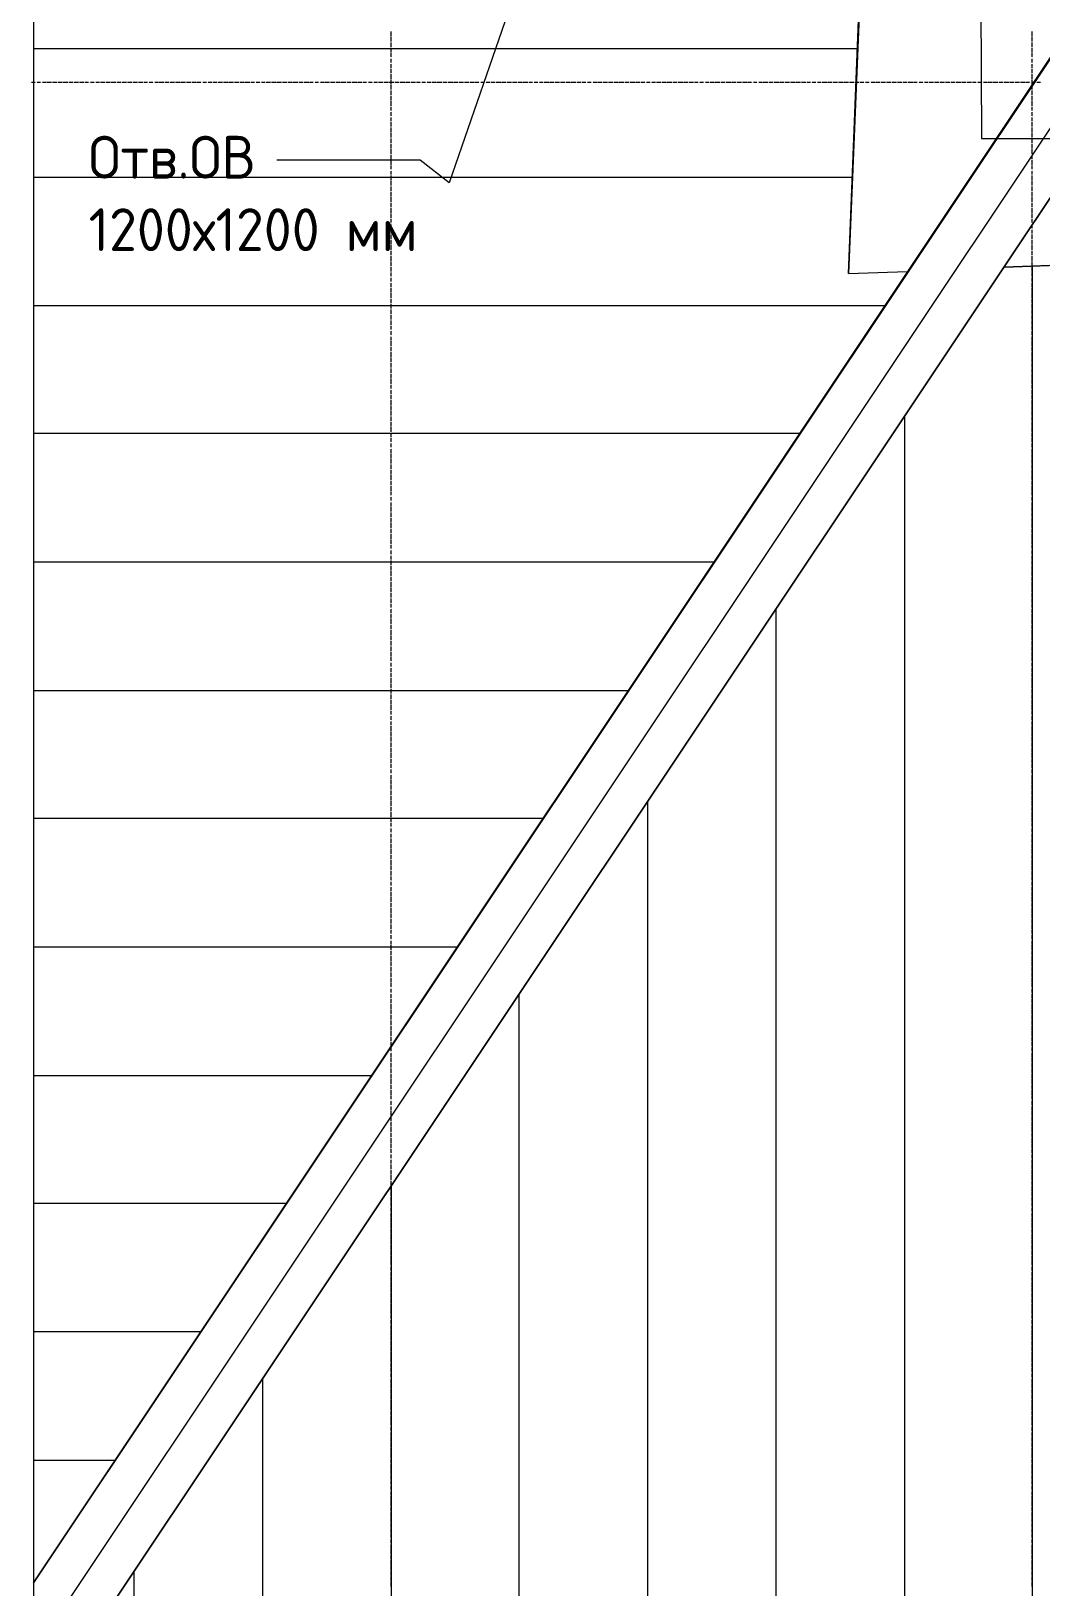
# Model space of a CAD drawing. Header units: millimetres. Extents: x -42533 to 645315, y 3457 to 82611.
# Drawn here: x 542000 to 546722, y 25284 to 32560 of the extents above; entities that cross this region are included whole.
import ezdxf

# ---------------------------------------------------------------- set-up
doc = ezdxf.new("R2010")
doc.units = ezdxf.units.MM
for name, color, linetype, true_color in [('PDF _!ЭОМ.Молниезащита', 7, 'Continuous', 0x954a95), ('PDF _Аннотация', 7, 'Continuous', 0xbababa), ('PDF _Антураж', 7, 'Continuous', 0xbababa), ('PDF _Крыша штриховка', 7, 'Continuous', 0xbababa), ('PDF _Обобщенные модели', 7, 'Continuous', 0xbababa), ('PDF _Ограждение', 7, 'Continuous', 0xbababa), ('PDF _Оси', 7, 'Continuous', 0xbababa)]:
    doc.layers.add(name, color=color, linetype=linetype, true_color=true_color)
doc.layers.add('PDF _Линии', color=7, linetype='Continuous')
doc.layers.add('PDF _Текст', color=7, linetype='Continuous')
doc.styles.add('PDF GOST Common', font='GOST_Common.ttf')

msp = doc.modelspace()

# ---------------------------------------------------------------- linework, layer by layer
at = {"layer": 'PDF _!ЭОМ.Молниезащита', "color": 116, "lineweight": 30, "true_color": 0x136734}
msp.add_circle((543274.8, 33878.4), 12301.6, dxfattribs=at)
at = {"layer": 'PDF _!ЭОМ.Молниезащита', "lineweight": 13}
msp.add_arc((541973.2, 33883.9), 18066.6, 258.64082, 32.4196, dxfattribs=at)
at = {"layer": 'PDF _Аннотация', "color": 8, "lineweight": 9}
msp.add_lwpolyline([(544259.6, 32731.4), (543954.7, 31850.5), (543819.2, 31956.4), (543150, 31956.4)], dxfattribs=at)
at = {"layer": 'PDF _Антураж', "color": 8, "lineweight": 18}
for points in [[(545924.1, 33875), (545822.5, 31426.9), (546097.8, 31435.4)], [(545822.5, 31426.9), (545919.9, 33875)], [(553314.8, 31702.2), (546551, 31456.6), (553314.8, 31706.5), (553314.8, 31558.2)], [(545822.5, 31426.9), (545822.5, 31426.9)]]:
    msp.add_lwpolyline(points, dxfattribs=at)
at = {"layer": 'PDF _Крыша штриховка', "color": 8, "lineweight": 9}
for points in [[(545864.8, 32477.3), (542010.7, 32477.3)], [(545839.4, 31875.9), (542010.7, 31875.9)], [(546682.3, 31460.8), (546682.3, 24963.8)], [(545991.9, 31274.5), (542010.7, 31274.5)], [(546085.1, 30757.8), (546085.1, 24963.8)], [(545593.8, 30677.3), (542010.7, 30677.3)], [(545191.4, 30075.9), (542010.7, 30075.9)], [(545483.7, 29855.6), (545483.7, 24963.8)], [(544793.3, 29474.5), (542010.7, 29474.5)], [(544882.2, 28957.7), (544882.2, 24963.8)], [(544390.9, 28877.3), (542010.7, 28877.3)], [(543992.8, 28275.8), (542010.7, 28275.8)], [(544280.8, 28055.6), (544280.8, 24963.8)], [(543590.5, 27674.4), (542010.7, 27674.4)], [(543683.6, 27157.7), (543683.6, 24963.8)], [(543192.3, 27077.2), (542010.7, 27077.2)], [(542790, 26475.8), (542010.7, 26475.8)], [(543082.2, 26255.6), (543082.2, 24963.8)], [(542391.8, 25874.4), (542010.7, 25874.4)], [(542480.8, 25357.7), (542480.8, 24963.8)]]:
    msp.add_lwpolyline(points, dxfattribs=at)
at = {"layer": 'PDF _Линии', "color": 8, "lineweight": 9}
msp.add_lwpolyline([(537224.7, 32655.2), (537224.7, 54895), (546330.7, 54835.7), (546445.1, 32058), (553827.3, 32058)], dxfattribs=at)
at = {"layer": 'PDF _Обобщенные модели', "color": 8, "lineweight": 18}
msp.add_lwpolyline([(542010.7, 24866.4), (541900.5, 24866.4), (541866.7, 24866.4), (541760.8, 24866.4), (541760.8, 50863), (541866.7, 50863), (541900.5, 50863), (542010.7, 50863)], close=True, dxfattribs=at)
at = {"layer": 'PDF _Ограждение', "color": 8, "lineweight": 9}
for points in [[(546877.1, 32595.9), (542010.7, 25302.6), (546877.1, 32600.1)], [(542010.7, 24959.6), (542154.7, 24866.4), (547194.7, 32422.3), (547088.8, 32494.3)], [(547025.3, 32494.3), (542010.7, 24976.5)], [(547194.7, 32422.3), (542154.7, 24866.4)]]:
    msp.add_lwpolyline(points, dxfattribs=at)
at = {"layer": 'PDF _Оси', "color": 8, "lineweight": 9}
for points in [[(543683.6, 32536.6), (543683.6, 32557.8)], [(543683.6, 32511.2), (543683.6, 32532.4)], [(546682.3, 32536.6), (546682.3, 32557.8)], [(546682.3, 32511.2), (546682.3, 32532.4)], [(543683.6, 32485.8), (543683.6, 32507)], [(543683.6, 32460.4), (543683.6, 32481.6)], [(543683.6, 32439.2), (543683.6, 32456.1)], [(546682.3, 32485.8), (546682.3, 32507)], [(546682.3, 32460.4), (546682.3, 32481.6)], [(546682.3, 32439.2), (546682.3, 32456.1)], [(543683.6, 32435), (543683.6, 32435)], [(543683.6, 32413.8), (543683.6, 32430.7)], [(543683.6, 32409.5), (543683.6, 32409.5)], [(543683.6, 32388.4), (543683.6, 32405.3)], [(543683.6, 32363), (543683.6, 32384.1)], [(546682.3, 32435), (546682.3, 32435)], [(546682.3, 32413.8), (546682.3, 32430.7)], [(546682.3, 32409.5), (546682.3, 32409.5)], [(546682.3, 32388.4), (546682.3, 32405.3)], [(546682.3, 32363), (546682.3, 32384.1)], [(542002.2, 32320.6), (542019.1, 32320.6)], [(542023.4, 32320.6), (542023.4, 32320.6)], [(542027.6, 32320.6), (542044.6, 32320.6)], [(542048.8, 32320.6), (542048.8, 32320.6)], [(542053, 32320.6), (542070, 32320.6)], [(542074.2, 32320.6), (542095.4, 32320.6)], [(542099.6, 32320.6), (542120.8, 32320.6)], [(542125, 32320.6), (542146.2, 32320.6)], [(542150.4, 32320.6), (542171.6, 32320.6)], [(542175.8, 32320.6), (542197, 32320.6)], [(542201.3, 32320.6), (542222.4, 32320.6)], [(542226.7, 32320.6), (542247.8, 32320.6)], [(542252.1, 32320.6), (542269, 32320.6)], [(542273.3, 32320.6), (542273.3, 32320.6)], [(542277.5, 32320.6), (542294.4, 32320.6)], [(542298.7, 32320.6), (542298.7, 32320.6)], [(542302.9, 32320.6), (542319.8, 32320.6)], [(542324.1, 32320.6), (542345.3, 32320.6)], [(542349.5, 32320.6), (542370.7, 32320.6)], [(542374.9, 32320.6), (542396.1, 32320.6)], [(542400.3, 32320.6), (542421.5, 32320.6)], [(542425.7, 32320.6), (542446.9, 32320.6)], [(542451.1, 32320.6), (542472.3, 32320.6)], [(542476.6, 32320.6), (542497.7, 32320.6)], [(542502, 32320.6), (542523.1, 32320.6)], [(542527.4, 32320.6), (542544.3, 32320.6)], [(542548.6, 32320.6), (542548.6, 32320.6)], [(542552.8, 32320.6), (542569.7, 32320.6)], [(542574, 32320.6), (542574, 32320.6)], [(542578.2, 32320.6), (542595.1, 32320.6)], [(542599.4, 32320.6), (542620.6, 32320.6)], [(542624.8, 32320.6), (542646, 32320.6)], [(542650.2, 32320.6), (542671.4, 32320.6)], [(542675.6, 32320.6), (542696.8, 32320.6)], [(542701, 32320.6), (542722.2, 32320.6)], [(542726.4, 32320.6), (542747.6, 32320.6)], [(542751.9, 32320.6), (542773, 32320.6)], [(542777.3, 32320.6), (542794.2, 32320.6)], [(542798.4, 32320.6), (542798.4, 32320.6)], [(542802.7, 32320.6), (542819.6, 32320.6)], [(542823.9, 32320.6), (542823.9, 32320.6)], [(542828.1, 32320.6), (542845, 32320.6)], [(542849.3, 32320.6), (542870.4, 32320.6)], [(542874.7, 32320.6), (542895.9, 32320.6)], [(542900.1, 32320.6), (542921.3, 32320.6)], [(542925.5, 32320.6), (542946.7, 32320.6)], [(542950.9, 32320.6), (542972.1, 32320.6)], [(542976.3, 32320.6), (542997.5, 32320.6)], [(543001.7, 32320.6), (543022.9, 32320.6)], [(543027.2, 32320.6), (543044.1, 32320.6)], [(543048.3, 32320.6), (543048.3, 32320.6)], [(543052.6, 32320.6), (543069.5, 32320.6)], [(543073.7, 32320.6), (543073.7, 32320.6)], [(543078, 32320.6), (543094.9, 32320.6)], [(543099.2, 32320.6), (543120.3, 32320.6)], [(543124.6, 32320.6), (543145.7, 32320.6)], [(543150, 32320.6), (543171.2, 32320.6)], [(543175.4, 32320.6), (543196.6, 32320.6)], [(543200.8, 32320.6), (543222, 32320.6)], [(543226.2, 32320.6), (543247.4, 32320.6)], [(543251.6, 32320.6), (543272.8, 32320.6)], [(543277, 32320.6), (543298.2, 32320.6)], [(543302.4, 32320.6), (543319.4, 32320.6)], [(543323.6, 32320.6), (543323.6, 32320.6)], [(543327.9, 32320.6), (543344.8, 32320.6)], [(543349, 32320.6), (543349, 32320.6)], [(543353.3, 32320.6), (543370.2, 32320.6)], [(543374.4, 32320.6), (543395.6, 32320.6)], [(543399.9, 32320.6), (543421, 32320.6)], [(543425.3, 32320.6), (543446.5, 32320.6)], [(543450.7, 32320.6), (543471.9, 32320.6)], [(543476.1, 32320.6), (543497.3, 32320.6)], [(543501.5, 32320.6), (543522.7, 32320.6)], [(543526.9, 32320.6), (543548.1, 32320.6)], [(543552.3, 32320.6), (543569.3, 32320.6)], [(543573.5, 32320.6), (543573.5, 32320.6)], [(543577.7, 32320.6), (543594.7, 32320.6)], [(543598.9, 32320.6), (543598.9, 32320.6)], [(543603.2, 32320.6), (543620.1, 32320.6)], [(543624.3, 32320.6), (543645.5, 32320.6)], [(543649.7, 32320.6), (543670.9, 32320.6)], [(543675.2, 32320.6), (543696.3, 32320.6)], [(543683.6, 32337.5), (543683.6, 32358.7)], [(543683.6, 32312.1), (543683.6, 32333.3)], [(543683.6, 32286.7), (543683.6, 32307.9)], [(543700.6, 32320.6), (543721.7, 32320.6)], [(543726, 32320.6), (543747.2, 32320.6)], [(543751.4, 32320.6), (543772.6, 32320.6)], [(543776.8, 32320.6), (543798, 32320.6)], [(543802.2, 32320.6), (543819.2, 32320.6)], [(543823.4, 32320.6), (543823.4, 32320.6)], [(543827.6, 32320.6), (543844.6, 32320.6)], [(543848.8, 32320.6), (543848.8, 32320.6)], [(543853, 32320.6), (543870, 32320.6)], [(543874.2, 32320.6), (543895.4, 32320.6)], [(543899.6, 32320.6), (543920.8, 32320.6)], [(543925, 32320.6), (543946.2, 32320.6)], [(543950.5, 32320.6), (543971.6, 32320.6)], [(543975.9, 32320.6), (543997, 32320.6)], [(544001.3, 32320.6), (544022.5, 32320.6)], [(544026.7, 32320.6), (544047.9, 32320.6)], [(544052.1, 32320.6), (544073.3, 32320.6)], [(544077.5, 32320.6), (544094.5, 32320.6)], [(544098.7, 32320.6), (544098.7, 32320.6)], [(544102.9, 32320.6), (544119.9, 32320.6)], [(544124.1, 32320.6), (544124.1, 32320.6)], [(544128.3, 32320.6), (544145.3, 32320.6)], [(544149.5, 32320.6), (544170.7, 32320.6)], [(544174.9, 32320.6), (544196.1, 32320.6)], [(544200.3, 32320.6), (544221.5, 32320.6)], [(544225.8, 32320.6), (544246.9, 32320.6)], [(544251.2, 32320.6), (544272.3, 32320.6)], [(544276.6, 32320.6), (544297.8, 32320.6)], [(544302, 32320.6), (544323.2, 32320.6)], [(544327.4, 32320.6), (544344.3, 32320.6)], [(544348.6, 32320.6), (544348.6, 32320.6)], [(544352.8, 32320.6), (544369.8, 32320.6)], [(544374, 32320.6), (544374, 32320.6)], [(544378.2, 32320.6), (544395.2, 32320.6)], [(544399.4, 32320.6), (544420.6, 32320.6)], [(544424.8, 32320.6), (544446, 32320.6)], [(544450.2, 32320.6), (544471.4, 32320.6)], [(544475.6, 32320.6), (544496.8, 32320.6)], [(544501.1, 32320.6), (544522.2, 32320.6)], [(544526.5, 32320.6), (544547.6, 32320.6)], [(544551.9, 32320.6), (544573.1, 32320.6)], [(544577.3, 32320.6), (544594.2, 32320.6)], [(544598.5, 32320.6), (544598.5, 32320.6)], [(544602.7, 32320.6), (544619.6, 32320.6)], [(544623.9, 32320.6), (544623.9, 32320.6)], [(544628.1, 32320.6), (544645.1, 32320.6)], [(544649.3, 32320.6), (544670.5, 32320.6)], [(544674.7, 32320.6), (544695.9, 32320.6)], [(544700.1, 32320.6), (544721.3, 32320.6)], [(544725.5, 32320.6), (544746.7, 32320.6)], [(544750.9, 32320.6), (544772.1, 32320.6)], [(544776.3, 32320.6), (544797.5, 32320.6)], [(544801.8, 32320.6), (544822.9, 32320.6)], [(544827.2, 32320.6), (544848.4, 32320.6)], [(544852.6, 32320.6), (544869.5, 32320.6)], [(544873.8, 32320.6), (544873.8, 32320.6)], [(544878, 32320.6), (544894.9, 32320.6)], [(544899.2, 32320.6), (544899.2, 32320.6)], [(544903.4, 32320.6), (544920.4, 32320.6)], [(544924.6, 32320.6), (544945.8, 32320.6)], [(544950, 32320.6), (544971.2, 32320.6)], [(544975.4, 32320.6), (544996.6, 32320.6)], [(545000.8, 32320.6), (545022, 32320.6)], [(545026.2, 32320.6), (545047.4, 32320.6)], [(545051.6, 32320.6), (545072.8, 32320.6)], [(545077.1, 32320.6), (545098.2, 32320.6)], [(545102.5, 32320.6), (545119.4, 32320.6)], [(545123.6, 32320.6), (545123.6, 32320.6)], [(545127.9, 32320.6), (545144.8, 32320.6)], [(545149.1, 32320.6), (545149.1, 32320.6)], [(545153.3, 32320.6), (545170.2, 32320.6)], [(545174.5, 32320.6), (545195.6, 32320.6)], [(545199.9, 32320.6), (545221.1, 32320.6)], [(545225.3, 32320.6), (545246.5, 32320.6)], [(545250.7, 32320.6), (545271.9, 32320.6)], [(545276.1, 32320.6), (545297.3, 32320.6)], [(545301.5, 32320.6), (545322.7, 32320.6)], [(545326.9, 32320.6), (545348.1, 32320.6)], [(545352.4, 32320.6), (545369.3, 32320.6)], [(545373.5, 32320.6), (545373.5, 32320.6)], [(545377.8, 32320.6), (545394.7, 32320.6)], [(545398.9, 32320.6), (545398.9, 32320.6)], [(545403.2, 32320.6), (545420.1, 32320.6)], [(545424.4, 32320.6), (545445.5, 32320.6)], [(545449.8, 32320.6), (545470.9, 32320.6)], [(545475.2, 32320.6), (545496.4, 32320.6)], [(545500.6, 32320.6), (545521.8, 32320.6)], [(545526, 32320.6), (545547.2, 32320.6)], [(545551.4, 32320.6), (545572.6, 32320.6)], [(545576.8, 32320.6), (545598, 32320.6)], [(545602.2, 32320.6), (545623.4, 32320.6)], [(545627.7, 32320.6), (545644.6, 32320.6)], [(545648.8, 32320.6), (545648.8, 32320.6)], [(545653.1, 32320.6), (545670, 32320.6)], [(545674.2, 32320.6), (545674.2, 32320.6)], [(545678.5, 32320.6), (545695.4, 32320.6)], [(545699.7, 32320.6), (545720.8, 32320.6)], [(545725.1, 32320.6), (545746.2, 32320.6)], [(545750.5, 32320.6), (545771.7, 32320.6)], [(545775.9, 32320.6), (545797.1, 32320.6)], [(545801.3, 32320.6), (545822.5, 32320.6)], [(545826.7, 32320.6), (545847.9, 32320.6)], [(545852.1, 32320.6), (545873.3, 32320.6)], [(545877.5, 32320.6), (545894.5, 32320.6)], [(545898.7, 32320.6), (545898.7, 32320.6)], [(545903, 32320.6), (545919.9, 32320.6)], [(545924.1, 32320.6), (545924.1, 32320.6)], [(545928.4, 32320.6), (545945.3, 32320.6)], [(545949.5, 32320.6), (545970.7, 32320.6)], [(545975, 32320.6), (545996.1, 32320.6)], [(546000.4, 32320.6), (546021.5, 32320.6)], [(546025.8, 32320.6), (546047, 32320.6)], [(546051.2, 32320.6), (546072.4, 32320.6)], [(546076.6, 32320.6), (546097.8, 32320.6)], [(546102, 32320.6), (546123.2, 32320.6)], [(546127.4, 32320.6), (546144.4, 32320.6)], [(546148.6, 32320.6), (546148.6, 32320.6)], [(546152.8, 32320.6), (546169.8, 32320.6)], [(546174, 32320.6), (546174, 32320.6)], [(546178.2, 32320.6), (546195.2, 32320.6)], [(546199.4, 32320.6), (546220.6, 32320.6)], [(546224.8, 32320.6), (546246, 32320.6)], [(546250.3, 32320.6), (546271.4, 32320.6)], [(546275.7, 32320.6), (546296.8, 32320.6)], [(546301.1, 32320.6), (546322.3, 32320.6)], [(546326.5, 32320.6), (546347.7, 32320.6)], [(546351.9, 32320.6), (546373.1, 32320.6)], [(546377.3, 32320.6), (546398.5, 32320.6)], [(546402.7, 32320.6), (546419.7, 32320.6)], [(546423.9, 32320.6), (546423.9, 32320.6)], [(546428.1, 32320.6), (546445.1, 32320.6)], [(546449.3, 32320.6), (546449.3, 32320.6)], [(546453.5, 32320.6), (546470.5, 32320.6)], [(546474.7, 32320.6), (546495.9, 32320.6)], [(546500.1, 32320.6), (546521.3, 32320.6)], [(546525.5, 32320.6), (546546.7, 32320.6)], [(546551, 32320.6), (546572.1, 32320.6)], [(546576.4, 32320.6), (546597.5, 32320.6)], [(546601.8, 32320.6), (546623, 32320.6)], [(546627.2, 32320.6), (546648.4, 32320.6)], [(546652.6, 32320.6), (546669.6, 32320.6)], [(546673.8, 32320.6), (546673.8, 32320.6)], [(546678, 32320.6), (546695, 32320.6)], [(546682.3, 32337.5), (546682.3, 32358.7)], [(546682.3, 32312.1), (546682.3, 32333.3)], [(546682.3, 32286.7), (546682.3, 32307.9)], [(546699.2, 32320.6), (546699.2, 32320.6)], [(546703.4, 32320.6), (546720.4, 32320.6)], [(543683.6, 32261.3), (543683.6, 32282.5)], [(543683.6, 32235.9), (543683.6, 32257.1)], [(546682.3, 32261.3), (546682.3, 32282.5)], [(546682.3, 32235.9), (546682.3, 32257.1)], [(543683.6, 32210.5), (543683.6, 32231.7)], [(543683.6, 32189.3), (543683.6, 32206.3)], [(543683.6, 32185.1), (543683.6, 32185.1)], [(543683.6, 32163.9), (543683.6, 32180.8)], [(546682.3, 32210.5), (546682.3, 32231.7)], [(546682.3, 32189.3), (546682.3, 32206.3)], [(546682.3, 32185.1), (546682.3, 32185.1)], [(546682.3, 32163.9), (546682.3, 32180.8)], [(543683.6, 32159.7), (543683.6, 32159.7)], [(543683.6, 32138.5), (543683.6, 32155.4)], [(543683.6, 32113.1), (543683.6, 32134.3)], [(543683.6, 32087.7), (543683.6, 32108.8)], [(546682.3, 32159.7), (546682.3, 32159.7)], [(546682.3, 32138.5), (546682.3, 32155.4)], [(546682.3, 32113.1), (546682.3, 32134.3)], [(546682.3, 32087.7), (546682.3, 32108.8)], [(543683.6, 32062.3), (543683.6, 32083.4)], [(543683.6, 32036.8), (543683.6, 32058)], [(543683.6, 32011.4), (543683.6, 32032.6)], [(546682.3, 32062.3), (546682.3, 32083.4)], [(546682.3, 32036.8), (546682.3, 32058)], [(546682.3, 32011.4), (546682.3, 32032.6)], [(543683.6, 31986), (543683.6, 32007.2)], [(543683.6, 31960.6), (543683.6, 31981.8)], [(543683.6, 31935.2), (543683.6, 31956.4)], [(546682.3, 31986), (546682.3, 32007.2)], [(546682.3, 31960.6), (546682.3, 31981.8)], [(546682.3, 31935.2), (546682.3, 31956.4)], [(543683.6, 31914), (543683.6, 31931)], [(543683.6, 31909.8), (543683.6, 31909.8)], [(543683.6, 31888.6), (543683.6, 31905.5)], [(543683.6, 31863.2), (543683.6, 31884.4)], [(546682.3, 31914), (546682.3, 31931)], [(546682.3, 31909.8), (546682.3, 31909.8)], [(546682.3, 31888.6), (546682.3, 31905.5)], [(546682.3, 31863.2), (546682.3, 31884.4)], [(543683.6, 31837.8), (543683.6, 31859)], [(543683.6, 31812.4), (543683.6, 31833.5)], [(543683.6, 31787), (543683.6, 31808.1)], [(546682.3, 31837.8), (546682.3, 31859)], [(546682.3, 31812.4), (546682.3, 31833.5)], [(546682.3, 31787), (546682.3, 31808.1)], [(543683.6, 31761.5), (543683.6, 31782.7)], [(543683.6, 31736.1), (543683.6, 31757.3)], [(543683.6, 31710.7), (543683.6, 31731.9)], [(546682.3, 31761.5), (546682.3, 31782.7)], [(546682.3, 31736.1), (546682.3, 31757.3)], [(546682.3, 31710.7), (546682.3, 31731.9)], [(543683.6, 31685.3), (543683.6, 31706.5)], [(543683.6, 31664.1), (543683.6, 31681.1)], [(543683.6, 31659.9), (543683.6, 31659.9)], [(543683.6, 31638.7), (543683.6, 31655.7)], [(546682.3, 31685.3), (546682.3, 31706.5)], [(546682.3, 31664.1), (546682.3, 31681.1)], [(546682.3, 31659.9), (546682.3, 31659.9)], [(546682.3, 31638.7), (546682.3, 31655.7)], [(543683.6, 31634.5), (543683.6, 31634.5)], [(543683.6, 31613.3), (543683.6, 31630.2)], [(543683.6, 31587.9), (543683.6, 31609.1)], [(543683.6, 31562.5), (543683.6, 31583.7)], [(546682.3, 31634.5), (546682.3, 31634.5)], [(546682.3, 31613.3), (546682.3, 31630.2)], [(546682.3, 31587.9), (546682.3, 31609.1)], [(546682.3, 31562.5), (546682.3, 31583.7)], [(543683.6, 31537.1), (543683.6, 31558.2)], [(543683.6, 31511.7), (543683.6, 31532.8)], [(543683.6, 31486.2), (543683.6, 31507.4)], [(546682.3, 31537.1), (546682.3, 31558.2)], [(546682.3, 31511.7), (546682.3, 31532.8)], [(546682.3, 31486.2), (546682.3, 31507.4)], [(543683.6, 31460.8), (543683.6, 31482)], [(543683.6, 31435.4), (543683.6, 31456.6)], [(546682.3, 31460.8), (546682.3, 31482)], [(546682.3, 31435.4), (546682.3, 31456.6)], [(543683.6, 31414.2), (543683.6, 31431.2)], [(543683.6, 31410), (543683.6, 31410)], [(543683.6, 31388.8), (543683.6, 31405.8)], [(543683.6, 31384.6), (543683.6, 31384.6)], [(543683.6, 31363.4), (543683.6, 31380.4)], [(546682.3, 31414.2), (546682.3, 31431.2)], [(546682.3, 31410), (546682.3, 31410)], [(546682.3, 31388.8), (546682.3, 31405.8)], [(546682.3, 31384.6), (546682.3, 31384.6)], [(546682.3, 31363.4), (546682.3, 31380.4)], [(543683.6, 31338), (543683.6, 31359.2)], [(543683.6, 31312.6), (543683.6, 31333.8)], [(543683.6, 31287.2), (543683.6, 31308.4)], [(546682.3, 31338), (546682.3, 31359.2)], [(546682.3, 31312.6), (546682.3, 31333.8)], [(546682.3, 31287.2), (546682.3, 31308.4)], [(543683.6, 31261.8), (543683.6, 31282.9)], [(543683.6, 31236.4), (543683.6, 31257.5)], [(543683.6, 31210.9), (543683.6, 31232.1)], [(546682.3, 31261.8), (546682.3, 31282.9)], [(546682.3, 31236.4), (546682.3, 31257.5)], [(546682.3, 31210.9), (546682.3, 31232.1)], [(543683.6, 31185.5), (543683.6, 31206.7)], [(543683.6, 31164.4), (543683.6, 31181.3)], [(543683.6, 31160.1), (543683.6, 31160.1)], [(543683.6, 31138.9), (543683.6, 31155.9)], [(546682.3, 31185.5), (546682.3, 31206.7)], [(546682.3, 31164.4), (546682.3, 31181.3)], [(546682.3, 31160.1), (546682.3, 31160.1)], [(546682.3, 31138.9), (546682.3, 31155.9)], [(543683.6, 31134.7), (543683.6, 31134.7)], [(543683.6, 31113.5), (543683.6, 31130.5)], [(543683.6, 31088.1), (543683.6, 31109.3)], [(543683.6, 31062.7), (543683.6, 31083.9)], [(546682.3, 31134.7), (546682.3, 31134.7)], [(546682.3, 31113.5), (546682.3, 31130.5)], [(546682.3, 31088.1), (546682.3, 31109.3)], [(546682.3, 31062.7), (546682.3, 31083.9)], [(543683.6, 31037.3), (543683.6, 31058.5)], [(543683.6, 31011.9), (543683.6, 31033.1)], [(543683.6, 30986.5), (543683.6, 31007.6)], [(546682.3, 31037.3), (546682.3, 31058.5)], [(546682.3, 31011.9), (546682.3, 31033.1)], [(546682.3, 30986.5), (546682.3, 31007.6)], [(543683.6, 30961.1), (543683.6, 30982.2)], [(543683.6, 30935.6), (543683.6, 30956.8)], [(543683.6, 30910.2), (543683.6, 30931.4)], [(546682.3, 30961.1), (546682.3, 30982.2)], [(546682.3, 30935.6), (546682.3, 30956.8)], [(546682.3, 30910.2), (546682.3, 30931.4)], [(543683.6, 30889.1), (543683.6, 30906)], [(543683.6, 30884.8), (543683.6, 30884.8)], [(543683.6, 30863.6), (543683.6, 30880.6)], [(543683.6, 30838.2), (543683.6, 30859.4)], [(546682.3, 30889.1), (546682.3, 30906)], [(546682.3, 30884.8), (546682.3, 30884.8)], [(546682.3, 30863.6), (546682.3, 30880.6)], [(546682.3, 30838.2), (546682.3, 30859.4)], [(543683.6, 30812.8), (543683.6, 30834)], [(543683.6, 30787.4), (543683.6, 30808.6)], [(543683.6, 30762), (543683.6, 30783.2)], [(546682.3, 30812.8), (546682.3, 30834)], [(546682.3, 30787.4), (546682.3, 30808.6)], [(546682.3, 30762), (546682.3, 30783.2)], [(543683.6, 30736.6), (543683.6, 30757.8)], [(543683.6, 30711.2), (543683.6, 30732.4)], [(543683.6, 30685.8), (543683.6, 30706.9)], [(546682.3, 30736.6), (546682.3, 30757.8)], [(546682.3, 30711.2), (546682.3, 30732.4)], [(546682.3, 30685.8), (546682.3, 30706.9)], [(543683.6, 30660.4), (543683.6, 30681.5)], [(543683.6, 30639.2), (543683.6, 30656.1)], [(543683.6, 30634.9), (543683.6, 30634.9)], [(546682.3, 30660.4), (546682.3, 30681.5)], [(546682.3, 30639.2), (546682.3, 30656.1)], [(546682.3, 30634.9), (546682.3, 30634.9)], [(543683.6, 30613.8), (543683.6, 30630.7)], [(543683.6, 30609.5), (543683.6, 30609.5)], [(543683.6, 30588.3), (543683.6, 30605.3)], [(543683.6, 30562.9), (543683.6, 30584.1)], [(546682.3, 30613.8), (546682.3, 30630.7)], [(546682.3, 30609.5), (546682.3, 30609.5)], [(546682.3, 30588.3), (546682.3, 30605.3)], [(546682.3, 30562.9), (546682.3, 30584.1)], [(543683.6, 30537.5), (543683.6, 30558.7)], [(543683.6, 30512.1), (543683.6, 30533.3)], [(543683.6, 30486.7), (543683.6, 30507.9)], [(546682.3, 30537.5), (546682.3, 30558.7)], [(546682.3, 30512.1), (546682.3, 30533.3)], [(546682.3, 30486.7), (546682.3, 30507.9)], [(543683.6, 30461.3), (543683.6, 30482.5)], [(543683.6, 30435.9), (543683.6, 30457.1)], [(543683.6, 30410.5), (543683.6, 30431.6)], [(546682.3, 30461.3), (546682.3, 30482.5)], [(546682.3, 30435.9), (546682.3, 30457.1)], [(546682.3, 30410.5), (546682.3, 30431.6)], [(543683.6, 30389.3), (543683.6, 30406.2)], [(543683.6, 30385.1), (543683.6, 30385.1)], [(543683.6, 30363.9), (543683.6, 30380.8)], [(543683.6, 30359.6), (543683.6, 30359.6)], [(543683.6, 30338.5), (543683.6, 30355.4)], [(546682.3, 30389.3), (546682.3, 30406.2)], [(546682.3, 30385.1), (546682.3, 30385.1)], [(546682.3, 30363.9), (546682.3, 30380.8)], [(546682.3, 30359.6), (546682.3, 30359.6)], [(546682.3, 30338.5), (546682.3, 30355.4)], [(543683.6, 30313.1), (543683.6, 30334.2)], [(543683.6, 30287.6), (543683.6, 30308.8)], [(543683.6, 30262.2), (543683.6, 30283.4)], [(546682.3, 30313.1), (546682.3, 30334.2)], [(546682.3, 30287.6), (546682.3, 30308.8)], [(546682.3, 30262.2), (546682.3, 30283.4)], [(543683.6, 30236.8), (543683.6, 30258)], [(543683.6, 30211.4), (543683.6, 30232.6)], [(543683.6, 30186), (543683.6, 30207.2)], [(546682.3, 30236.8), (546682.3, 30258)], [(546682.3, 30211.4), (546682.3, 30232.6)], [(546682.3, 30186), (546682.3, 30207.2)], [(543683.6, 30160.6), (543683.6, 30181.8)], [(543683.6, 30139.4), (543683.6, 30156.3)], [(543683.6, 30135.2), (543683.6, 30135.2)], [(543683.6, 30114), (543683.6, 30130.9)], [(546682.3, 30160.6), (546682.3, 30181.8)], [(546682.3, 30139.4), (546682.3, 30156.3)], [(546682.3, 30135.2), (546682.3, 30135.2)], [(546682.3, 30114), (546682.3, 30130.9)], [(543683.6, 30109.8), (543683.6, 30109.8)], [(543683.6, 30088.6), (543683.6, 30105.5)], [(543683.6, 30063.2), (543683.6, 30084.3)], [(543683.6, 30037.8), (543683.6, 30058.9)], [(546682.3, 30109.8), (546682.3, 30109.8)], [(546682.3, 30088.6), (546682.3, 30105.5)], [(546682.3, 30063.2), (546682.3, 30084.3)], [(546682.3, 30037.8), (546682.3, 30058.9)], [(543683.6, 30012.3), (543683.6, 30033.5)], [(543683.6, 29986.9), (543683.6, 30008.1)], [(543683.6, 29961.5), (543683.6, 29982.7)], [(546682.3, 30012.3), (546682.3, 30033.5)], [(546682.3, 29986.9), (546682.3, 30008.1)], [(546682.3, 29961.5), (546682.3, 29982.7)], [(543683.6, 29936.1), (543683.6, 29957.3)], [(543683.6, 29910.7), (543683.6, 29931.9)], [(543683.6, 29885.3), (543683.6, 29906.5)], [(546682.3, 29936.1), (546682.3, 29957.3)], [(546682.3, 29910.7), (546682.3, 29931.9)], [(546682.3, 29885.3), (546682.3, 29906.5)], [(543683.6, 29864.1), (543683.6, 29881)], [(543683.6, 29859.9), (543683.6, 29859.9)], [(543683.6, 29838.7), (543683.6, 29855.6)], [(543683.6, 29813.3), (543683.6, 29834.5)], [(546682.3, 29864.1), (546682.3, 29881)], [(546682.3, 29859.9), (546682.3, 29859.9)], [(546682.3, 29838.7), (546682.3, 29855.6)], [(546682.3, 29813.3), (546682.3, 29834.5)], [(543683.6, 29787.9), (543683.6, 29809)], [(543683.6, 29762.5), (543683.6, 29783.6)], [(546682.3, 29787.9), (546682.3, 29809)], [(546682.3, 29762.5), (546682.3, 29783.6)], [(543683.6, 29737), (543683.6, 29758.2)], [(543683.6, 29711.6), (543683.6, 29732.8)], [(543683.6, 29686.2), (543683.6, 29707.4)], [(546682.3, 29737), (546682.3, 29758.2)], [(546682.3, 29711.6), (546682.3, 29732.8)], [(546682.3, 29686.2), (546682.3, 29707.4)], [(543683.6, 29660.8), (543683.6, 29682)], [(543683.6, 29635.4), (543683.6, 29656.6)], [(543683.6, 29614.2), (543683.6, 29631.2)], [(546682.3, 29660.8), (546682.3, 29682)], [(546682.3, 29635.4), (546682.3, 29656.6)], [(546682.3, 29614.2), (546682.3, 29631.2)], [(543683.6, 29610), (543683.6, 29610)], [(543683.6, 29588.8), (543683.6, 29605.7)], [(543683.6, 29584.6), (543683.6, 29584.6)], [(543683.6, 29563.4), (543683.6, 29580.3)], [(543683.6, 29538), (543683.6, 29559.2)], [(546682.3, 29610), (546682.3, 29610)], [(546682.3, 29588.8), (546682.3, 29605.7)], [(546682.3, 29584.6), (546682.3, 29584.6)], [(546682.3, 29563.4), (546682.3, 29580.3)], [(546682.3, 29538), (546682.3, 29559.2)], [(543683.6, 29512.6), (543683.6, 29533.7)], [(543683.6, 29487.2), (543683.6, 29508.3)], [(543683.6, 29461.7), (543683.6, 29482.9)], [(546682.3, 29512.6), (546682.3, 29533.7)], [(546682.3, 29487.2), (546682.3, 29508.3)], [(546682.3, 29461.7), (546682.3, 29482.9)], [(543683.6, 29436.3), (543683.6, 29457.5)], [(543683.6, 29410.9), (543683.6, 29432.1)], [(543683.6, 29385.5), (543683.6, 29406.7)], [(546682.3, 29436.3), (546682.3, 29457.5)], [(546682.3, 29410.9), (546682.3, 29432.1)], [(546682.3, 29385.5), (546682.3, 29406.7)], [(543683.6, 29364.3), (543683.6, 29381.3)], [(543683.6, 29360.1), (543683.6, 29360.1)], [(543683.6, 29338.9), (543683.6, 29355.9)], [(543683.6, 29334.7), (543683.6, 29334.7)], [(543683.6, 29313.5), (543683.6, 29330.5)], [(546682.3, 29364.3), (546682.3, 29381.3)], [(546682.3, 29360.1), (546682.3, 29360.1)], [(546682.3, 29338.9), (546682.3, 29355.9)], [(546682.3, 29334.7), (546682.3, 29334.7)], [(546682.3, 29313.5), (546682.3, 29330.5)], [(543683.6, 29288.1), (543683.6, 29309.3)], [(543683.6, 29262.7), (543683.6, 29283.9)], [(543683.6, 29237.3), (543683.6, 29258.5)], [(546682.3, 29288.1), (546682.3, 29309.3)], [(546682.3, 29262.7), (546682.3, 29283.9)], [(546682.3, 29237.3), (546682.3, 29258.5)], [(543683.6, 29211.9), (543683.6, 29233)], [(543683.6, 29186.4), (543683.6, 29207.6)], [(543683.6, 29161), (543683.6, 29182.2)], [(546682.3, 29211.9), (546682.3, 29233)], [(546682.3, 29186.4), (546682.3, 29207.6)], [(546682.3, 29161), (546682.3, 29182.2)], [(543683.6, 29135.6), (543683.6, 29156.8)], [(543683.6, 29114.4), (543683.6, 29131.4)], [(543683.6, 29110.2), (543683.6, 29110.2)], [(543683.6, 29089), (543683.6, 29106)], [(546682.3, 29135.6), (546682.3, 29156.8)], [(546682.3, 29114.4), (546682.3, 29131.4)], [(546682.3, 29110.2), (546682.3, 29110.2)], [(546682.3, 29089), (546682.3, 29106)], [(543683.6, 29084.8), (543683.6, 29084.8)], [(543683.6, 29063.6), (543683.6, 29080.6)], [(543683.6, 29038.2), (543683.6, 29059.4)], [(543683.6, 29012.8), (543683.6, 29034)], [(546682.3, 29084.8), (546682.3, 29084.8)], [(546682.3, 29063.6), (546682.3, 29080.6)], [(546682.3, 29038.2), (546682.3, 29059.4)], [(546682.3, 29012.8), (546682.3, 29034)], [(543683.6, 28987.4), (543683.6, 29008.6)], [(543683.6, 28962), (543683.6, 28983.2)], [(546682.3, 28987.4), (546682.3, 29008.6)], [(546682.3, 28962), (546682.3, 28983.2)], [(543683.6, 28936.6), (543683.6, 28957.7)], [(543683.6, 28911.2), (543683.6, 28932.3)], [(543683.6, 28885.7), (543683.6, 28906.9)], [(546682.3, 28936.6), (546682.3, 28957.7)], [(546682.3, 28911.2), (546682.3, 28932.3)], [(546682.3, 28885.7), (546682.3, 28906.9)], [(543683.6, 28860.3), (543683.6, 28881.5)], [(543683.6, 28839.2), (543683.6, 28856.1)], [(543683.6, 28834.9), (543683.6, 28834.9)], [(543683.6, 28813.7), (543683.6, 28830.7)], [(546682.3, 28860.3), (546682.3, 28881.5)], [(546682.3, 28839.2), (546682.3, 28856.1)], [(546682.3, 28834.9), (546682.3, 28834.9)], [(546682.3, 28813.7), (546682.3, 28830.7)], [(543683.6, 28809.5), (543683.6, 28809.5)], [(543683.6, 28788.3), (543683.6, 28805.3)], [(543683.6, 28762.9), (543683.6, 28784.1)], [(543683.6, 28737.5), (543683.6, 28758.7)], [(546682.3, 28809.5), (546682.3, 28809.5)], [(546682.3, 28788.3), (546682.3, 28805.3)], [(546682.3, 28762.9), (546682.3, 28784.1)], [(546682.3, 28737.5), (546682.3, 28758.7)], [(543683.6, 28712.1), (543683.6, 28733.3)], [(543683.6, 28686.7), (543683.6, 28707.9)], [(543683.6, 28661.3), (543683.6, 28682.4)], [(546682.3, 28712.1), (546682.3, 28733.3)], [(546682.3, 28686.7), (546682.3, 28707.9)], [(546682.3, 28661.3), (546682.3, 28682.4)], [(543683.6, 28635.9), (543683.6, 28657)], [(543683.6, 28610.4), (543683.6, 28631.6)], [(543683.6, 28589.3), (543683.6, 28606.2)], [(546682.3, 28635.9), (546682.3, 28657)], [(546682.3, 28610.4), (546682.3, 28631.6)], [(546682.3, 28589.3), (546682.3, 28606.2)], [(543683.6, 28585), (543683.6, 28585)], [(543683.6, 28563.9), (543683.6, 28580.8)], [(543683.6, 28559.6), (543683.6, 28559.6)], [(543683.6, 28538.4), (543683.6, 28555.4)], [(543683.6, 28513), (543683.6, 28534.2)], [(546682.3, 28585), (546682.3, 28585)], [(546682.3, 28563.9), (546682.3, 28580.8)], [(546682.3, 28559.6), (546682.3, 28559.6)], [(546682.3, 28538.4), (546682.3, 28555.4)], [(546682.3, 28513), (546682.3, 28534.2)], [(543683.6, 28487.6), (543683.6, 28508.8)], [(543683.6, 28462.2), (543683.6, 28483.4)], [(543683.6, 28436.8), (543683.6, 28458)], [(546682.3, 28487.6), (546682.3, 28508.8)], [(546682.3, 28462.2), (546682.3, 28483.4)], [(546682.3, 28436.8), (546682.3, 28458)], [(543683.6, 28411.4), (543683.6, 28432.6)], [(543683.6, 28386), (543683.6, 28407.1)], [(543683.6, 28360.6), (543683.6, 28381.7)], [(546682.3, 28411.4), (546682.3, 28432.6)], [(546682.3, 28386), (546682.3, 28407.1)], [(546682.3, 28360.6), (546682.3, 28381.7)], [(543683.6, 28339.4), (543683.6, 28356.3)], [(543683.6, 28335.1), (543683.6, 28335.1)], [(543683.6, 28314), (543683.6, 28330.9)], [(543683.6, 28309.7), (543683.6, 28309.7)], [(543683.6, 28288.6), (543683.6, 28305.5)], [(546682.3, 28339.4), (546682.3, 28356.3)], [(546682.3, 28335.1), (546682.3, 28335.1)], [(546682.3, 28314), (546682.3, 28330.9)], [(546682.3, 28309.7), (546682.3, 28309.7)], [(546682.3, 28288.6), (546682.3, 28305.5)], [(543683.6, 28263.1), (543683.6, 28284.3)], [(543683.6, 28237.7), (543683.6, 28258.9)], [(543683.6, 28212.3), (543683.6, 28233.5)], [(546682.3, 28263.1), (546682.3, 28284.3)], [(546682.3, 28237.7), (546682.3, 28258.9)], [(546682.3, 28212.3), (546682.3, 28233.5)], [(543683.6, 28186.9), (543683.6, 28208.1)], [(543683.6, 28161.5), (543683.6, 28182.7)], [(546682.3, 28186.9), (546682.3, 28208.1)], [(546682.3, 28161.5), (546682.3, 28182.7)], [(543683.6, 28136.1), (543683.6, 28157.3)], [(543683.6, 28110.7), (543683.6, 28131.8)], [(543683.6, 28089.5), (543683.6, 28106.4)], [(546682.3, 28136.1), (546682.3, 28157.3)], [(546682.3, 28110.7), (546682.3, 28131.8)], [(546682.3, 28089.5), (546682.3, 28106.4)], [(543683.6, 28085.3), (543683.6, 28085.3)], [(543683.6, 28064.1), (543683.6, 28081)], [(543683.6, 28059.8), (543683.6, 28059.8)], [(543683.6, 28038.7), (543683.6, 28055.6)], [(543683.6, 28013.3), (543683.6, 28034.4)], [(546682.3, 28085.3), (546682.3, 28085.3)], [(546682.3, 28064.1), (546682.3, 28081)], [(546682.3, 28059.8), (546682.3, 28059.8)], [(546682.3, 28038.7), (546682.3, 28055.6)], [(546682.3, 28013.3), (546682.3, 28034.4)], [(543683.6, 27987.8), (543683.6, 28009)], [(543683.6, 27962.4), (543683.6, 27983.6)], [(543683.6, 27937), (543683.6, 27958.2)], [(546682.3, 27987.8), (546682.3, 28009)], [(546682.3, 27962.4), (546682.3, 27983.6)], [(546682.3, 27937), (546682.3, 27958.2)], [(543683.6, 27911.6), (543683.6, 27932.8)], [(543683.6, 27886.2), (543683.6, 27907.4)], [(543683.6, 27860.8), (543683.6, 27882)], [(546682.3, 27911.6), (546682.3, 27932.8)], [(546682.3, 27886.2), (546682.3, 27907.4)], [(546682.3, 27860.8), (546682.3, 27882)], [(543683.6, 27835.4), (543683.6, 27856.6)], [(543683.6, 27814.2), (543683.6, 27831.1)], [(543683.6, 27810), (543683.6, 27810)], [(543683.6, 27788.8), (543683.6, 27805.7)], [(546682.3, 27835.4), (546682.3, 27856.6)], [(546682.3, 27814.2), (546682.3, 27831.1)], [(546682.3, 27810), (546682.3, 27810)], [(546682.3, 27788.8), (546682.3, 27805.7)], [(543683.6, 27784.5), (543683.6, 27784.5)], [(543683.6, 27763.4), (543683.6, 27780.3)], [(543683.6, 27738), (543683.6, 27759.1)], [(543683.6, 27712.5), (543683.6, 27733.7)], [(546682.3, 27784.5), (546682.3, 27784.5)], [(546682.3, 27763.4), (546682.3, 27780.3)], [(546682.3, 27738), (546682.3, 27759.1)], [(546682.3, 27712.5), (546682.3, 27733.7)], [(543683.6, 27687.1), (543683.6, 27708.3)], [(543683.6, 27661.7), (543683.6, 27682.9)], [(543683.6, 27636.3), (543683.6, 27657.5)], [(546682.3, 27687.1), (546682.3, 27708.3)], [(546682.3, 27661.7), (546682.3, 27682.9)], [(546682.3, 27636.3), (546682.3, 27657.5)], [(543683.6, 27610.9), (543683.6, 27632.1)], [(543683.6, 27585.5), (543683.6, 27606.7)], [(543683.6, 27564.3), (543683.6, 27581.3)], [(546682.3, 27610.9), (546682.3, 27632.1)], [(546682.3, 27585.5), (546682.3, 27606.7)], [(546682.3, 27564.3), (546682.3, 27581.3)], [(543683.6, 27560.1), (543683.6, 27560.1)], [(543683.6, 27538.9), (543683.6, 27555.8)], [(543683.6, 27534.7), (543683.6, 27534.7)], [(543683.6, 27513.5), (543683.6, 27530.4)], [(543683.6, 27488.1), (543683.6, 27509.3)], [(546682.3, 27560.1), (546682.3, 27560.1)], [(546682.3, 27538.9), (546682.3, 27555.8)], [(546682.3, 27534.7), (546682.3, 27534.7)], [(546682.3, 27513.5), (546682.3, 27530.4)], [(546682.3, 27488.1), (546682.3, 27509.3)], [(543683.6, 27462.7), (543683.6, 27483.8)], [(543683.6, 27437.3), (543683.6, 27458.4)], [(543683.6, 27411.8), (543683.6, 27433)], [(546682.3, 27462.7), (546682.3, 27483.8)], [(546682.3, 27437.3), (546682.3, 27458.4)], [(546682.3, 27411.8), (546682.3, 27433)], [(543683.6, 27386.4), (543683.6, 27407.6)], [(543683.6, 27361), (543683.6, 27382.2)], [(546682.3, 27386.4), (546682.3, 27407.6)], [(546682.3, 27361), (546682.3, 27382.2)], [(543683.6, 27335.6), (543683.6, 27356.8)], [(543683.6, 27314.4), (543683.6, 27331.4)], [(543683.6, 27310.2), (543683.6, 27310.2)], [(543683.6, 27289), (543683.6, 27306)], [(546682.3, 27335.6), (546682.3, 27356.8)], [(546682.3, 27314.4), (546682.3, 27331.4)], [(546682.3, 27310.2), (546682.3, 27310.2)], [(546682.3, 27289), (546682.3, 27306)], [(543683.6, 27284.8), (543683.6, 27284.8)], [(543683.6, 27263.6), (543683.6, 27280.5)], [(543683.6, 27238.2), (543683.6, 27259.4)], [(543683.6, 27212.8), (543683.6, 27234)], [(546682.3, 27284.8), (546682.3, 27284.8)], [(546682.3, 27263.6), (546682.3, 27280.5)], [(546682.3, 27238.2), (546682.3, 27259.4)], [(546682.3, 27212.8), (546682.3, 27234)], [(543683.6, 27187.4), (543683.6, 27208.5)], [(543683.6, 27162), (543683.6, 27183.1)], [(543683.6, 27136.5), (543683.6, 27157.7)], [(546682.3, 27187.4), (546682.3, 27208.5)], [(546682.3, 27162), (546682.3, 27183.1)], [(546682.3, 27136.5), (546682.3, 27157.7)], [(543683.6, 27111.1), (543683.6, 27132.3)], [(543683.6, 27085.7), (543683.6, 27106.9)], [(543683.6, 27064.5), (543683.6, 27081.5)], [(546682.3, 27111.1), (546682.3, 27132.3)], [(546682.3, 27085.7), (546682.3, 27106.9)], [(546682.3, 27064.5), (546682.3, 27081.5)], [(543683.6, 27060.3), (543683.6, 27060.3)], [(543683.6, 27039.1), (543683.6, 27056.1)], [(543683.6, 27034.9), (543683.6, 27034.9)], [(543683.6, 27013.7), (543683.6, 27030.7)], [(543683.6, 26988.3), (543683.6, 27009.5)], [(546682.3, 27060.3), (546682.3, 27060.3)], [(546682.3, 27039.1), (546682.3, 27056.1)], [(546682.3, 27034.9), (546682.3, 27034.9)], [(546682.3, 27013.7), (546682.3, 27030.7)], [(546682.3, 26988.3), (546682.3, 27009.5)], [(543683.6, 26962.9), (543683.6, 26984.1)], [(543683.6, 26937.5), (543683.6, 26958.7)], [(543683.6, 26912.1), (543683.6, 26933.2)], [(546682.3, 26962.9), (546682.3, 26984.1)], [(546682.3, 26937.5), (546682.3, 26958.7)], [(546682.3, 26912.1), (546682.3, 26933.2)], [(543683.6, 26886.7), (543683.6, 26907.8)], [(543683.6, 26861.2), (543683.6, 26882.4)], [(543683.6, 26835.8), (543683.6, 26857)], [(546682.3, 26886.7), (546682.3, 26907.8)], [(546682.3, 26861.2), (546682.3, 26882.4)], [(546682.3, 26835.8), (546682.3, 26857)], [(543683.6, 26810.4), (543683.6, 26831.6)], [(543683.6, 26789.2), (543683.6, 26806.2)], [(543683.6, 26785), (543683.6, 26785)], [(543683.6, 26763.8), (543683.6, 26780.8)], [(546682.3, 26810.4), (546682.3, 26831.6)], [(546682.3, 26789.2), (546682.3, 26806.2)], [(546682.3, 26785), (546682.3, 26785)], [(546682.3, 26763.8), (546682.3, 26780.8)], [(543683.6, 26759.6), (543683.6, 26759.6)], [(543683.6, 26738.4), (543683.6, 26755.4)], [(543683.6, 26713), (543683.6, 26734.2)], [(543683.6, 26687.6), (543683.6, 26708.8)], [(546682.3, 26759.6), (546682.3, 26759.6)], [(546682.3, 26738.4), (546682.3, 26755.4)], [(546682.3, 26713), (546682.3, 26734.2)], [(546682.3, 26687.6), (546682.3, 26708.8)], [(543683.6, 26662.2), (543683.6, 26683.4)], [(543683.6, 26636.8), (543683.6, 26657.9)], [(543683.6, 26611.4), (543683.6, 26632.5)], [(546682.3, 26662.2), (546682.3, 26683.4)], [(546682.3, 26636.8), (546682.3, 26657.9)], [(546682.3, 26611.4), (546682.3, 26632.5)], [(543683.6, 26585.9), (543683.6, 26607.1)], [(543683.6, 26560.5), (543683.6, 26581.7)], [(546682.3, 26585.9), (546682.3, 26607.1)], [(546682.3, 26560.5), (546682.3, 26581.7)], [(543683.6, 26539.4), (543683.6, 26556.3)], [(543683.6, 26535.1), (543683.6, 26535.1)], [(543683.6, 26513.9), (543683.6, 26530.9)], [(543683.6, 26509.7), (543683.6, 26509.7)], [(543683.6, 26488.5), (543683.6, 26505.5)], [(546682.3, 26539.4), (546682.3, 26556.3)], [(546682.3, 26535.1), (546682.3, 26535.1)], [(546682.3, 26513.9), (546682.3, 26530.9)], [(546682.3, 26509.7), (546682.3, 26509.7)], [(546682.3, 26488.5), (546682.3, 26505.5)], [(543683.6, 26463.1), (543683.6, 26484.3)], [(543683.6, 26437.7), (543683.6, 26458.9)], [(543683.6, 26412.3), (543683.6, 26433.5)], [(546682.3, 26463.1), (546682.3, 26484.3)], [(546682.3, 26437.7), (546682.3, 26458.9)], [(546682.3, 26412.3), (546682.3, 26433.5)], [(543683.6, 26386.9), (543683.6, 26408.1)], [(543683.6, 26361.5), (543683.6, 26382.6)], [(543683.6, 26336.1), (543683.6, 26357.2)], [(546682.3, 26386.9), (546682.3, 26408.1)], [(546682.3, 26361.5), (546682.3, 26382.6)], [(546682.3, 26336.1), (546682.3, 26357.2)], [(543683.6, 26310.6), (543683.6, 26331.8)], [(543683.6, 26289.5), (543683.6, 26306.4)], [(543683.6, 26285.2), (543683.6, 26285.2)], [(543683.6, 26264.1), (543683.6, 26281)], [(546682.3, 26310.6), (546682.3, 26331.8)], [(546682.3, 26289.5), (546682.3, 26306.4)], [(546682.3, 26285.2), (546682.3, 26285.2)], [(546682.3, 26264.1), (546682.3, 26281)], [(543683.6, 26259.8), (543683.6, 26259.8)], [(543683.6, 26238.6), (543683.6, 26255.6)], [(543683.6, 26213.2), (543683.6, 26234.4)], [(543683.6, 26187.8), (543683.6, 26209)], [(546682.3, 26259.8), (546682.3, 26259.8)], [(546682.3, 26238.6), (546682.3, 26255.6)], [(546682.3, 26213.2), (546682.3, 26234.4)], [(546682.3, 26187.8), (546682.3, 26209)], [(543683.6, 26162.4), (543683.6, 26183.6)], [(543683.6, 26137), (543683.6, 26158.2)], [(543683.6, 26111.6), (543683.6, 26132.8)], [(546682.3, 26162.4), (546682.3, 26183.6)], [(546682.3, 26137), (546682.3, 26158.2)], [(546682.3, 26111.6), (546682.3, 26132.8)], [(543683.6, 26086.2), (543683.6, 26107.4)], [(543683.6, 26060.8), (543683.6, 26081.9)], [(543683.6, 26039.6), (543683.6, 26056.5)], [(546682.3, 26086.2), (546682.3, 26107.4)], [(546682.3, 26060.8), (546682.3, 26081.9)], [(546682.3, 26039.6), (546682.3, 26056.5)], [(543683.6, 26035.4), (543683.6, 26035.4)], [(543683.6, 26014.2), (543683.6, 26031.1)], [(543683.6, 26009.9), (543683.6, 26009.9)], [(543683.6, 25988.8), (543683.6, 26005.7)], [(543683.6, 25963.3), (543683.6, 25984.5)], [(546682.3, 26035.4), (546682.3, 26035.4)], [(546682.3, 26014.2), (546682.3, 26031.1)], [(546682.3, 26009.9), (546682.3, 26009.9)], [(546682.3, 25988.8), (546682.3, 26005.7)], [(546682.3, 25963.3), (546682.3, 25984.5)], [(543683.6, 25937.9), (543683.6, 25959.1)], [(543683.6, 25912.5), (543683.6, 25933.7)], [(543683.6, 25887.1), (543683.6, 25908.3)], [(546682.3, 25937.9), (546682.3, 25959.1)], [(546682.3, 25912.5), (546682.3, 25933.7)], [(546682.3, 25887.1), (546682.3, 25908.3)], [(543683.6, 25861.7), (543683.6, 25882.9)], [(543683.6, 25836.3), (543683.6, 25857.5)], [(543683.6, 25810.9), (543683.6, 25832.1)], [(546682.3, 25861.7), (546682.3, 25882.9)], [(546682.3, 25836.3), (546682.3, 25857.5)], [(546682.3, 25810.9), (546682.3, 25832.1)], [(543683.6, 25785.5), (543683.6, 25806.6)], [(543683.6, 25764.3), (543683.6, 25781.2)], [(543683.6, 25760.1), (543683.6, 25760.1)], [(546682.3, 25785.5), (546682.3, 25806.6)], [(546682.3, 25764.3), (546682.3, 25781.2)], [(546682.3, 25760.1), (546682.3, 25760.1)], [(543683.6, 25738.9), (543683.6, 25755.8)], [(543683.6, 25734.6), (543683.6, 25734.6)], [(543683.6, 25713.5), (543683.6, 25730.4)], [(543683.6, 25688.1), (543683.6, 25709.2)], [(546682.3, 25738.9), (546682.3, 25755.8)], [(546682.3, 25734.6), (546682.3, 25734.6)], [(546682.3, 25713.5), (546682.3, 25730.4)], [(546682.3, 25688.1), (546682.3, 25709.2)], [(543683.6, 25662.6), (543683.6, 25683.8)], [(543683.6, 25637.2), (543683.6, 25658.4)], [(543683.6, 25611.8), (543683.6, 25633)], [(546682.3, 25662.6), (546682.3, 25683.8)], [(546682.3, 25637.2), (546682.3, 25658.4)], [(546682.3, 25611.8), (546682.3, 25633)], [(543683.6, 25586.4), (543683.6, 25607.6)], [(543683.6, 25561), (543683.6, 25582.2)], [(543683.6, 25535.6), (543683.6, 25556.8)], [(546682.3, 25586.4), (546682.3, 25607.6)], [(546682.3, 25561), (546682.3, 25582.2)], [(546682.3, 25535.6), (546682.3, 25556.8)], [(543683.6, 25514.4), (543683.6, 25531.3)], [(543683.6, 25510.2), (543683.6, 25510.2)], [(543683.6, 25489), (543683.6, 25505.9)], [(543683.6, 25484.8), (543683.6, 25484.8)], [(543683.6, 25463.6), (543683.6, 25480.5)], [(546682.3, 25514.4), (546682.3, 25531.3)], [(546682.3, 25510.2), (546682.3, 25510.2)], [(546682.3, 25489), (546682.3, 25505.9)], [(546682.3, 25484.8), (546682.3, 25484.8)], [(546682.3, 25463.6), (546682.3, 25480.5)], [(543683.6, 25438.2), (543683.6, 25459.3)], [(543683.6, 25412.8), (543683.6, 25433.9)], [(543683.6, 25387.3), (543683.6, 25408.5)], [(546682.3, 25438.2), (546682.3, 25459.3)], [(546682.3, 25412.8), (546682.3, 25433.9)], [(546682.3, 25387.3), (546682.3, 25408.5)], [(543683.6, 25361.9), (543683.6, 25383.1)], [(543683.6, 25336.5), (543683.6, 25357.7)], [(543683.6, 25311.1), (543683.6, 25332.3)], [(546682.3, 25361.9), (546682.3, 25383.1)], [(546682.3, 25336.5), (546682.3, 25357.7)], [(546682.3, 25311.1), (546682.3, 25332.3)], [(543683.6, 25285.7), (543683.6, 25306.9)], [(546682.3, 25285.7), (546682.3, 25306.9)]]:
    msp.add_lwpolyline(points, dxfattribs=at)

# ---------------------------------------------------------------- texts
at = {"layer": 'PDF _Текст', "color": 7, "attachment_point": 4, "style": 'PDF GOST Common'}
for s, insert, char_height in [('Отв.ОВ', (542268.9, 31970.1), 200.02), ('1200х1200 мм', (542268.9, 31631.2), 200.023)]:
    msp.add_mtext(s, dxfattribs=dict(at, insert=insert, char_height=char_height))

doc.saveas('drawing.dxf')
